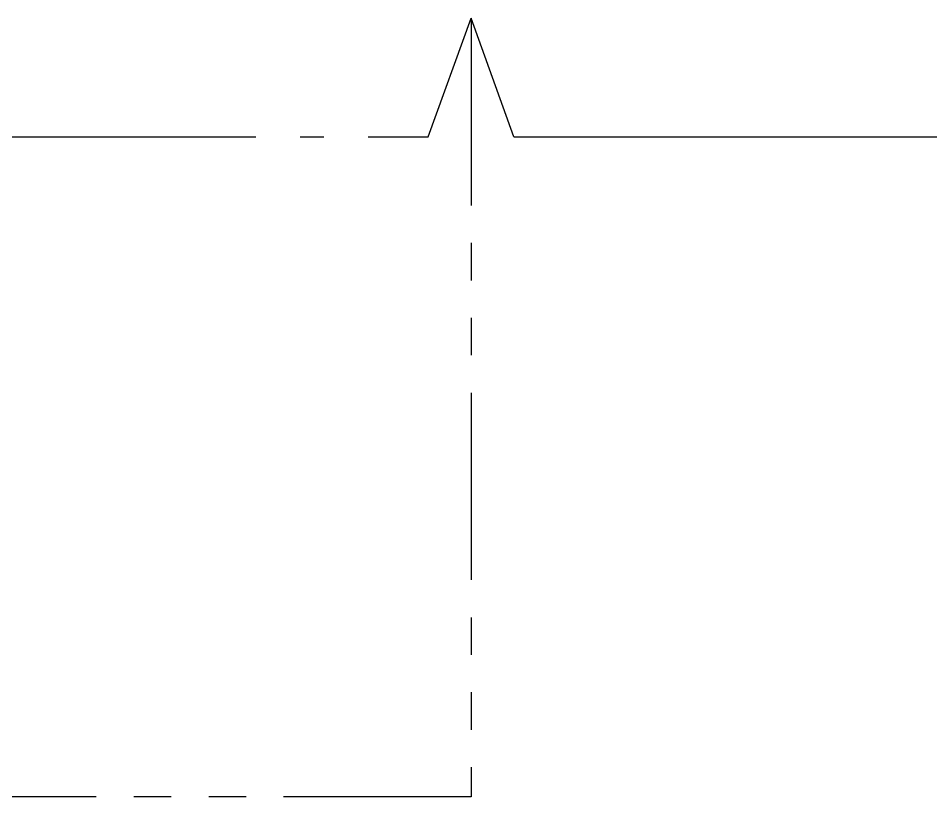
# Model space of a CAD drawing. Header units: millimetres. Extents: x 10547 to 11305, y 9897 to 10391.
# Drawn here: x 10958.41 to 10973.88, y 10136.15 to 10149.35 of the extents above; entities that cross this region are included whole.
import ezdxf

# ---------------------------------------------------------------- set-up
doc = ezdxf.new("R2010")
doc.units = ezdxf.units.MM
doc.linetypes.add('15', pattern=[18.8, 15, -1.5, 0.8, -1.5])
doc.linetypes.add('PHANTOM2', pattern=[31.75, 15.875, -3.175, 3.175, -3.175, 3.175, -3.175])
doc.layers.add('TEXT', color=2, linetype='Continuous')
doc.layers.add('제어선', color=6, linetype='Continuous')

msp = doc.modelspace()

# ---------------------------------------------------------------- linework, layer by layer
at = {"layer": 'TEXT', "color": 30, "linetype": '15', "ltscale": 0.5}
for p, q in [((10965.357, 10147.338, 0), (10966.085, 10149.35, 0)), ((10966.813, 10147.338, 0), (10966.085, 10149.35, 0)), ((10954.94, 10147.338, 0), (10965.357, 10147.338, 0)), ((10966.813, 10147.338, 0), (10984.801, 10147.338, 0))]:
    msp.add_line(p, q, dxfattribs=at)
at = {"layer": '제어선', "linetype": 'PHANTOM2', "ltscale": 0.2}
for p, q in [((10966.085, 10149.35), (10966.085, 10136.149, 0)), ((10966.085, 10136.149, 0), (10853.82, 10136.149, 0))]:
    msp.add_line(p, q, dxfattribs=at)

doc.saveas('drawing.dxf')
